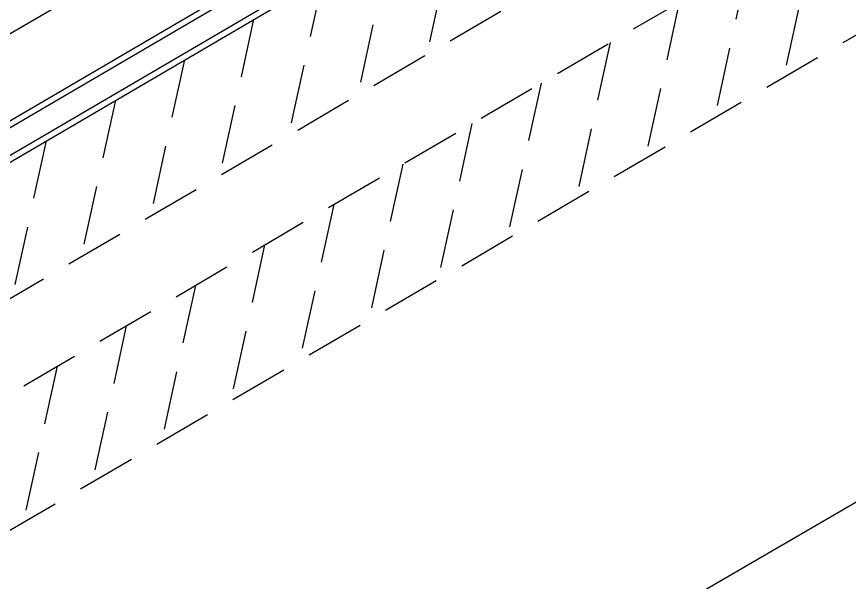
# Model space of a CAD drawing. Header units: millimetres. Extents: x 567980 to 569372, y 2065777 to 2066674.
# Drawn here: x 568865.12 to 568900.46, y 2066226.98 to 2066250.99 of the extents above; entities that cross this region are included whole.
import ezdxf

# ---------------------------------------------------------------- set-up
doc = ezdxf.new("R2010")
doc.units = ezdxf.units.MM
doc.linetypes.add('ACAD_ISO10W100', pattern=[18.5, 12, -3, 0.5, -3])
doc.linetypes.add('HIDDEN', pattern=[0.75, 0.5, -0.25])
doc.layers.add('boDnv', color=54, linetype='Continuous', lineweight=25)
for name, color, linetype in [('BoThamCo', 94, 'Continuous'), ('LogDg', 7, 'Continuous'), ('TimDg', 222, 'Continuous'), ('ViaHeS', 32, 'Continuous')]:
    doc.layers.add(name, color=color, linetype=linetype)

# ---------------------------------------------------------------- blocks, each defined once
blk = doc.blocks.new('NEN')
at = {"layer": 'BoThamCo'}
blk.add_lwpolyline([(236.234, -85.111), (141.352, -140.641, 0.413287), (141.173, -141.324, 0.415141), (141.857, -141.504), (236.739, -85.974, -0.433604), (246.185, -88.78), (251.146, -98.698, 0.432664), (251.844, -98.907, 0.396001), (252.04, -98.251), (247.08, -88.333, 0.433604)], format="xyb", close=True, dxfattribs=at)
at = {"layer": 'LogDg'}
for points in [[(236.107, -84.895), (141.226, -140.425, 0.413287), (140.956, -141.449, 0.415141), (141.984, -141.72), (236.865, -86.19, -0.433604), (245.962, -88.892), (250.922, -98.81, 0.432664), (251.97, -99.123, 0.396001), (252.264, -98.139), (247.303, -88.221, 0.433604), (236.107, -84.895)], [(49.536, -260.065, -0.269945), (34.095, -247.153), (22.999, -216.476, -0.362457), (26.499, -206.84), (119.685, -152.625, -0.414384), (136.095, -156.969), (142.222, -167.514, 0.414214), (153.158, -170.413), (250.593, -113.801, -0.432664), (261.767, -117.14), (278.799, -151.193, -0.396001), (275.663, -161.688), (133.439, -244.323, -0.012999), (88.371, -268.964, -0.278117), (67.767, -267.557, 0.110848), (49.536, -260.065)]]:
    blk.add_lwpolyline(points, format="xyb", dxfattribs=at)
at = {"layer": 'TimDg', "linetype": 'ACAD_ISO10W100', "ltscale": 0.75}
blk.add_lwpolyline([(9.149, -213.464), (246.062, -75.628)], dxfattribs=at)
at = {"layer": 'ViaHeS', "linetype": 'HIDDEN', "ltscale": 5}
blk.add_lwpolyline([(145.415, -139.712), (143.963, -146.355), (239.391, -90.505, -0.433604), (241.49, -91.128), (246.155, -100.457), (247.855, -92.678)], format="xyb", dxfattribs=at)
for points in [[(241.377, -98.728), (239.678, -106.507), (237.232, -101.617), (150.298, -152.496), (151.75, -145.853), (239.315, -94.604), (241.377, -98.728)], [(186.495, -115.669), (185.043, -122.312)], [(201.633, -116.658), (200.181, -123.301)], [(183.561, -117.386), (182.109, -124.029)], [(198.699, -118.376), (197.247, -125.019)], [(180.627, -119.104), (179.175, -125.747)], [(195.764, -120.093), (194.313, -126.736)], [(177.692, -120.821), (176.241, -127.464)], [(192.83, -121.81), (191.378, -128.453)], [(174.758, -122.538), (173.306, -129.181)], [(189.896, -123.528), (188.444, -130.171)], [(171.824, -124.256), (170.372, -130.899)], [(186.962, -125.245), (185.51, -131.888)], [(168.889, -125.973), (167.438, -132.616)], [(184.027, -126.962), (182.575, -133.605)], [(181.093, -128.68), (179.641, -135.323)], [(178.159, -130.397), (176.707, -137.04)], [(175.224, -132.114), (173.773, -138.757)], [(172.29, -133.832), (170.838, -140.475)], [(169.356, -135.549), (167.904, -142.192)]]:
    blk.add_lwpolyline(points, dxfattribs=at)

msp = doc.modelspace()

# ---------------------------------------------------------------- block references
at = {"layer": 'boDnv'}
msp.add_blockref('NEN', (568697.481, 2066371.697), dxfattribs=at)

doc.saveas('drawing.dxf')
